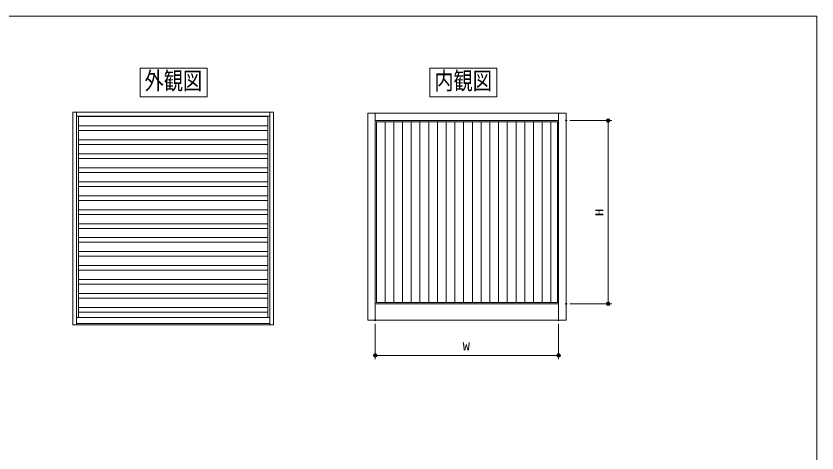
# Model space of a CAD drawing. Units: millimetres on the paper. Extents: x -395 to 395, y -281 to 281.
# Drawn here: x -41.8 to 395.3, y 42.6 to 281 of the extents above; entities that cross this region are included whole.
import ezdxf
from ezdxf.enums import TextEntityAlignment as Align

# ---------------------------------------------------------------- set-up
doc = ezdxf.new("R2010")
doc.units = ezdxf.units.MM
doc.header["$PDMODE"] = 32
doc.header["$PDSIZE"] = 0.5
for name, color, linetype, lineweight in [('0-1_0', 7, 'Continuous', 9), ('0-2_USERZ', 3, 'Continuous', 9), ('0-9_F-1', 7, 'Continuous', 9), ('0-C_TEXT', 4, 'Continuous', 9)]:
    doc.layers.add(name, color=color, linetype=linetype, lineweight=lineweight)
doc.layers.add('0-4_Defpoints', color=7, linetype='Continuous')
doc.styles.add('ＭＳ ゴシック', font='')
doc.styles.get('ＭＳ ゴシック').set_extended_font_data('MS Gothic')

# ---------------------------------------------------------------- blocks, each defined once
blk = doc.blocks.new('図枠')
at = {"layer": '0-9_F-1'}
blk.add_lwpolyline([(790.6, 0), (0, 0), (0, 562), (790.6, 562)], close=True, dxfattribs=at)
blk = doc.blocks.new('DOT1')
at = {"layer": '0-1_0'}
blk.add_line((0, 0), (-1, 0), dxfattribs=at)
for radius in [0.5, 0.325]:
    blk.add_circle((0, 0), radius, dxfattribs=at)

msp = doc.modelspace()

# ---------------------------------------------------------------- linework, layer by layer
at = {"layer": '0-2_USERZ'}
for p, q in [((-7.726, 226.093), (95.674, 226.093)), ((159.629, 124.623), (159.629, 223.323)), ((164.392, 124.623), (164.392, 223.323)), ((169.154, 124.623), (169.154, 223.323)), ((173.917, 124.623), (173.917, 223.323)), ((178.679, 124.623), (178.679, 223.323)), ((183.442, 124.623), (183.442, 223.323)), ((188.204, 124.623), (188.204, 223.323)), ((192.967, 124.623), (192.967, 223.323)), ((197.729, 124.623), (197.729, 223.323)), ((202.492, 124.623), (202.492, 223.323)), ((207.254, 124.623), (207.254, 223.323)), ((212.017, 124.623), (212.017, 223.323)), ((216.779, 124.623), (216.779, 223.323)), ((221.542, 124.623), (221.542, 223.323)), ((226.304, 124.623), (226.304, 223.323)), ((231.067, 124.623), (231.067, 223.323)), ((235.829, 124.623), (235.829, 223.323)), ((240.592, 124.623), (240.592, 223.323)), ((245.354, 124.623), (245.354, 223.323)), ((250.117, 124.623), (250.117, 223.323)), ((260.374, 223.973), (283.346, 223.973)), ((-7.726, 221.013), (95.674, 221.013)), ((281.346, 221.973), (281.346, 125.973)), ((-7.726, 218.473), (95.674, 218.473)), ((-7.726, 213.393), (95.674, 213.393)), ((-7.726, 210.853), (95.674, 210.853)), ((-7.726, 205.773), (95.674, 205.773)), ((-7.726, 203.233), (95.674, 203.233)), ((-7.726, 198.153), (95.674, 198.153)), ((-7.726, 195.613), (95.674, 195.613)), ((-7.726, 190.533), (95.674, 190.533)), ((-7.726, 187.993), (95.674, 187.993)), ((-7.726, 182.913), (95.674, 182.913)), ((-7.726, 180.373), (95.674, 180.373)), ((-7.726, 175.293), (95.674, 175.293)), ((-7.726, 172.753), (95.674, 172.753)), ((-7.726, 167.673), (95.674, 167.673)), ((-7.726, 165.133), (95.674, 165.133)), ((-7.726, 160.053), (95.674, 160.053)), ((-7.726, 157.513), (95.674, 157.513)), ((-7.726, 152.433), (95.674, 152.433)), ((-7.726, 149.893), (95.674, 149.893)), ((-7.726, 144.813), (95.674, 144.813)), ((-7.726, 142.273), (95.674, 142.273)), ((-7.726, 137.193), (95.674, 137.193)), ((-7.726, 134.653), (95.674, 134.653)), ((-7.726, 129.573), (95.674, 129.573)), ((-7.726, 127.033), (95.674, 127.033)), ((260.374, 123.973), (283.346, 123.973)), ((-7.726, 121.953), (95.674, 121.953)), ((-7.726, 119.413), (95.674, 119.413)), ((154.274, 112.973), (154.274, 93.836)), ((254.274, 112.973), (254.274, 93.836)), ((156.274, 95.836), (252.274, 95.836))]:
    msp.add_line(p, q, dxfattribs=at)
at = {"layer": '0-2_USERZ', "color": 4}
for points in [[(-10.726, 112.473), (-8.726, 112.473), (-8.726, 228.573), (-10.726, 228.573)], [(-8.726, 226.373), (96.674, 226.373), (96.674, 228.573), (-8.726, 228.573)], [(96.674, 112.473), (98.674, 112.473), (98.674, 228.573), (96.674, 228.573)], [(150.174, 114.973), (154.274, 114.973), (154.274, 228.073), (150.174, 228.073)], [(154.274, 223.973), (254.274, 223.973), (254.274, 228.073), (154.274, 228.073)], [(254.274, 114.973), (258.374, 114.973), (258.374, 228.073), (254.274, 228.073)], [(154.274, 114.973), (254.274, 114.973), (254.274, 123.973), (154.274, 123.973)], [(-8.726, 112.473), (96.674, 112.473), (96.674, 113.173), (-8.726, 113.173)]]:
    msp.add_lwpolyline(points, close=True, dxfattribs=at)
at = {"layer": '0-2_USERZ'}
for points in [[(-8.726, 116.423), (-7.726, 116.423), (-7.726, 226.373), (-8.726, 226.373)], [(-7.726, 226.373), (-7.726, 116.423), (95.674, 116.423), (95.674, 226.373)], [(-7.726, 116.423), (95.674, 116.423), (95.674, 226.373), (-7.726, 226.373)], [(95.674, 116.423), (96.674, 116.423), (96.674, 226.373), (95.674, 226.373)], [(154.924, 124.623), (253.624, 124.623), (253.624, 223.323), (154.924, 223.323)], [(154.924, 124.623), (253.624, 124.623), (253.624, 223.323), (154.924, 223.323)]]:
    msp.add_lwpolyline(points, close=True, dxfattribs=at)
at = {"layer": '0-4_Defpoints'}
for p in [(258.374, 223.973), (258.374, 123.973), (281.346, 123.973), (154.274, 114.973), (254.274, 114.973), (254.274, 95.836)]:
    msp.add_point(p, dxfattribs=at)
at = {"layer": '0-C_TEXT'}
for points in [[(25.93, 236.975), (62.483, 236.975), (62.483, 252.567), (25.93, 252.567)], [(184.047, 236.975), (220.6, 236.975), (220.6, 252.567), (184.047, 252.567)]]:
    msp.add_lwpolyline(points, close=True, dxfattribs=at)

# ---------------------------------------------------------------- block references
at = {"layer": '0-2_USERZ'}
msp.add_blockref('図枠', (-395.3, -281), dxfattribs=at)
at = {"layer": '0-2_USERZ', "xscale": 2, "yscale": 2}
for p, rotation in [((281.346, 223.973), 90), ((281.346, 123.973), 270), ((154.274, 95.836), 180)]:
    msp.add_blockref('DOT1', p, dxfattribs=dict(at, rotation=rotation))
msp.add_blockref('DOT1', (254.274, 95.836), dxfattribs=at)

# ---------------------------------------------------------------- texts
at = {"layer": '0-2_USERZ', "style": 'ＭＳ ゴシック', "width": 1.35}
msp.add_text('H', height=4.333, rotation=90, dxfattribs=at).set_placement((279.929, 171.851), align=Align.BOTTOM_LEFT)
msp.add_text('W', height=4.333, dxfattribs=at).set_placement((201.959, 97.253), align=Align.BOTTOM_LEFT)
at = {"layer": '0-C_TEXT', "style": 'ＭＳ ゴシック', "width": 0.8}
for s, p in [('外観図', (28.358, 237.972)), ('内観図', (186.475, 237.972))]:
    msp.add_text(s, height=9.619, dxfattribs=at).set_placement(p, align=Align.BOTTOM_LEFT)

doc.saveas('drawing.dxf')
